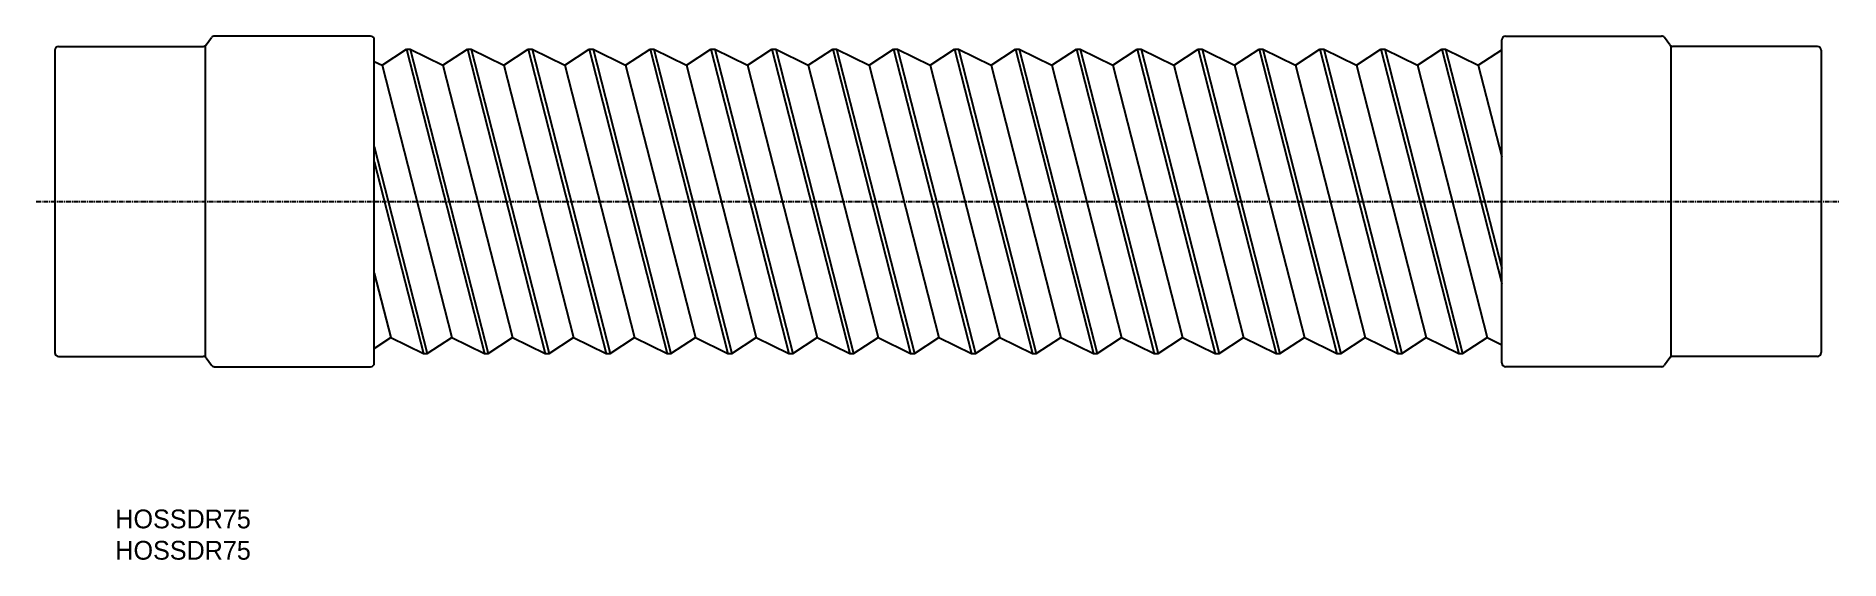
# Model space of a CAD drawing. Extents: x 87 to 567, y 113 to 252.
import ezdxf

# ---------------------------------------------------------------- set-up
doc = ezdxf.new("R2010")
doc.units = 0
doc.linetypes.add('CENTER', pattern=[2, 1.25, -0.25, 0.25, -0.25])
doc.layers.get('0').update_dxf_attribs({"linetype": 'CONTINUOUS'})
doc.layers.add('CENTER', color=1, linetype='CENTER')

msp = doc.modelspace()

# ---------------------------------------------------------------- linework, layer by layer
for p, q in [((132.56, 249.79), (133.96, 251.72)), ((176.26, 252.13), (134.77, 252.13)), ((177.26, 165.13), (177.26, 251.13)), ((477.26, 165.13), (477.26, 251.13)), ((477.26, 165.13), (477.26, 251.13)), ((478.26, 252.13), (519.75, 252.13)), ((521.96, 249.79), (520.56, 251.72)), ((92.26, 248.38), (92.26, 167.88)), ((93.26, 249.38), (131.75, 249.38)), ((132.26, 249.52), (132.26, 166.74)), ((177.26, 245.39), (179.31, 244.38)), ((179.31, 244.38), (185.81, 248.63)), ((185.81, 248.63), (186.84, 248.63)), ((185.81, 248.63), (206.54, 167.63)), ((186.84, 248.63), (207.57, 167.63)), ((186.84, 248.63), (195.52, 244.38)), ((195.52, 244.38), (202.02, 248.63)), ((202.02, 248.63), (222.74, 167.63)), ((202.02, 248.63), (203.05, 248.63)), ((203.05, 248.63), (223.78, 167.63)), ((203.05, 248.63), (211.72, 244.38)), ((211.72, 244.38), (218.22, 248.63)), ((218.22, 248.63), (238.95, 167.63)), ((218.22, 248.63), (219.26, 248.63)), ((219.26, 248.63), (239.98, 167.63)), ((219.26, 248.63), (227.93, 244.38)), ((227.93, 244.38), (234.43, 248.63)), ((234.43, 248.63), (255.16, 167.63)), ((234.43, 248.63), (235.46, 248.63)), ((235.46, 248.63), (256.19, 167.63)), ((235.46, 248.63), (244.14, 244.38)), ((244.14, 244.38), (250.63, 248.63)), ((250.63, 248.63), (271.36, 167.63)), ((250.63, 248.63), (251.67, 248.63)), ((251.67, 248.63), (272.39, 167.63)), ((251.67, 248.63), (260.34, 244.38)), ((260.34, 244.38), (266.84, 248.63)), ((266.84, 248.63), (287.57, 167.63)), ((266.84, 248.63), (267.87, 248.63)), ((267.87, 248.63), (288.6, 167.63)), ((267.87, 248.63), (276.55, 244.38)), ((276.55, 244.38), (283.05, 248.63)), ((283.05, 248.63), (303.77, 167.63)), ((283.05, 248.63), (284.08, 248.63)), ((284.08, 248.63), (304.81, 167.63)), ((284.08, 248.63), (292.75, 244.38)), ((292.75, 244.38), (299.25, 248.63)), ((299.25, 248.63), (319.98, 167.63)), ((299.25, 248.63), (300.28, 248.63)), ((300.28, 248.63), (321.01, 167.63)), ((300.28, 248.63), (308.96, 244.38)), ((308.96, 244.38), (315.46, 248.63)), ((315.46, 248.63), (336.19, 167.63)), ((315.46, 248.63), (316.49, 248.63)), ((316.49, 248.63), (337.22, 167.63)), ((316.49, 248.63), (325.17, 244.38)), ((325.17, 244.38), (331.66, 248.63)), ((331.66, 248.63), (352.39, 167.63)), ((331.66, 248.63), (332.7, 248.63)), ((332.7, 248.63), (353.42, 167.63)), ((332.7, 248.63), (341.37, 244.38)), ((341.37, 244.38), (347.87, 248.63)), ((347.87, 248.63), (368.6, 167.63)), ((347.87, 248.63), (348.9, 248.63)), ((348.9, 248.63), (369.63, 167.63)), ((348.9, 248.63), (357.58, 244.38)), ((357.58, 244.38), (364.08, 248.63)), ((364.08, 248.63), (384.8, 167.63)), ((364.08, 248.63), (365.11, 248.63)), ((365.11, 248.63), (385.84, 167.63)), ((365.11, 248.63), (373.78, 244.38)), ((373.78, 244.38), (380.28, 248.63)), ((380.28, 248.63), (401.01, 167.63)), ((380.28, 248.63), (381.31, 248.63)), ((381.31, 248.63), (402.04, 167.63)), ((381.31, 248.63), (389.99, 244.38)), ((389.99, 244.38), (396.49, 248.63)), ((396.49, 248.63), (417.21, 167.63)), ((396.49, 248.63), (397.52, 248.63)), ((397.52, 248.63), (418.25, 167.63)), ((397.52, 248.63), (406.19, 244.38)), ((406.19, 244.38), (412.69, 248.63)), ((412.69, 248.63), (433.42, 167.63)), ((412.69, 248.63), (413.73, 248.63)), ((413.73, 248.63), (434.45, 167.63)), ((413.73, 248.63), (422.4, 244.38)), ((422.4, 244.38), (428.9, 248.63)), ((428.9, 248.63), (449.63, 167.63)), ((428.9, 248.63), (429.93, 248.63)), ((429.93, 248.63), (450.66, 167.63)), ((429.93, 248.63), (438.61, 244.38)), ((438.61, 244.38), (445.11, 248.63)), ((445.11, 248.63), (465.83, 167.63)), ((445.11, 248.63), (446.14, 248.63)), ((446.14, 248.63), (466.86, 167.63)), ((446.14, 248.63), (454.81, 244.38)), ((454.81, 244.38), (461.31, 248.63)), ((461.31, 248.63), (477.26, 186.31)), ((461.31, 248.63), (462.34, 248.63)), ((462.34, 248.63), (477.26, 190.34)), ((462.34, 248.63), (471.02, 244.38)), ((471.02, 244.38), (477.26, 248.46)), ((522.26, 249.52), (522.26, 166.74)), ((561.26, 249.38), (522.77, 249.38)), ((562.26, 248.38), (562.26, 167.88)), ((179.31, 244.38), (197.86, 171.88)), ((195.52, 244.38), (214.07, 171.88)), ((211.72, 244.38), (230.28, 171.88)), ((227.93, 244.38), (246.48, 171.88)), ((244.14, 244.38), (262.69, 171.88)), ((260.34, 244.38), (278.89, 171.88)), ((276.55, 244.38), (295.1, 171.88)), ((292.75, 244.38), (311.31, 171.88)), ((308.96, 244.38), (327.51, 171.88)), ((325.17, 244.38), (343.72, 171.88)), ((341.37, 244.38), (359.92, 171.88)), ((357.58, 244.38), (376.13, 171.88)), ((373.78, 244.38), (392.33, 171.88)), ((389.99, 244.38), (408.54, 171.88)), ((406.19, 244.38), (424.75, 171.88)), ((422.4, 244.38), (440.95, 171.88)), ((438.61, 244.38), (457.16, 171.88)), ((454.81, 244.38), (473.36, 171.88)), ((471.02, 244.38), (477.26, 219.99)), ((177.26, 222.75), (191.36, 167.63)), ((177.26, 218.72), (190.33, 167.63)), ((177.26, 189.07), (181.66, 171.88)), ((177.26, 169), (181.66, 171.88)), ((181.66, 171.88), (190.33, 167.63)), ((191.36, 167.63), (197.86, 171.88)), ((197.86, 171.88), (206.54, 167.63)), ((207.57, 167.63), (214.07, 171.88)), ((214.07, 171.88), (222.74, 167.63)), ((223.78, 167.63), (230.28, 171.88)), ((230.28, 171.88), (238.95, 167.63)), ((239.98, 167.63), (246.48, 171.88)), ((246.48, 171.88), (255.16, 167.63)), ((256.19, 167.63), (262.69, 171.88)), ((262.69, 171.88), (271.36, 167.63)), ((272.39, 167.63), (278.89, 171.88)), ((278.89, 171.88), (287.57, 167.63)), ((288.6, 167.63), (295.1, 171.88)), ((295.1, 171.88), (303.77, 167.63)), ((304.81, 167.63), (311.31, 171.88)), ((311.31, 171.88), (319.98, 167.63)), ((321.01, 167.63), (327.51, 171.88)), ((327.51, 171.88), (336.19, 167.63)), ((337.22, 167.63), (343.72, 171.88)), ((343.72, 171.88), (352.39, 167.63)), ((353.42, 167.63), (359.92, 171.88)), ((359.92, 171.88), (368.6, 167.63)), ((369.63, 167.63), (376.13, 171.88)), ((376.13, 171.88), (384.8, 167.63)), ((385.84, 167.63), (392.33, 171.88)), ((392.33, 171.88), (401.01, 167.63)), ((402.04, 167.63), (408.54, 171.88)), ((408.54, 171.88), (417.21, 167.63)), ((418.25, 167.63), (424.75, 171.88)), ((424.75, 171.88), (433.42, 167.63)), ((434.45, 167.63), (440.95, 171.88)), ((440.95, 171.88), (449.63, 167.63)), ((450.66, 167.63), (457.16, 171.88)), ((457.16, 171.88), (465.83, 167.63)), ((466.86, 167.63), (473.36, 171.88)), ((473.36, 171.88), (477.26, 169.97)), ((93.26, 166.88), (131.75, 166.88)), ((132.56, 166.47), (133.96, 164.54)), ((134.77, 164.13), (176.26, 164.13)), ((190.33, 167.63), (191.36, 167.63)), ((206.54, 167.63), (207.57, 167.63)), ((222.74, 167.63), (223.78, 167.63)), ((238.95, 167.63), (239.98, 167.63)), ((255.16, 167.63), (256.19, 167.63)), ((271.36, 167.63), (272.39, 167.63)), ((287.57, 167.63), (288.6, 167.63)), ((303.77, 167.63), (304.81, 167.63)), ((319.98, 167.63), (321.01, 167.63)), ((336.19, 167.63), (337.22, 167.63)), ((352.39, 167.63), (353.42, 167.63)), ((368.6, 167.63), (369.63, 167.63)), ((384.8, 167.63), (385.84, 167.63)), ((401.01, 167.63), (402.04, 167.63)), ((417.21, 167.63), (418.25, 167.63)), ((433.42, 167.63), (434.45, 167.63)), ((449.63, 167.63), (450.66, 167.63)), ((465.83, 167.63), (466.86, 167.63)), ((519.75, 164.13), (478.26, 164.13)), ((521.96, 166.47), (520.56, 164.54)), ((561.26, 166.88), (522.77, 166.88))]:
    msp.add_line(p, q)
for centre, start, end in [((131.75, 250.38), 270, 323.9726), ((134.77, 251.13), 90, 143.9726), ((176.26, 251.13), 0, 90), ((478.26, 251.13), 90, 180), ((519.75, 251.13), 36.0274, 90), ((522.77, 250.38), 216.0274, 270), ((93.26, 248.38), 90, 180), ((561.26, 248.38), 0, 90), ((93.26, 167.88), 180, 270), ((131.75, 165.88), 36.0274, 90), ((134.77, 165.13), 216.0274, 270), ((176.26, 165.13), 270, 0), ((478.26, 165.13), 180, 270), ((519.75, 165.13), 270, 323.9726), ((522.77, 165.88), 90, 143.9726), ((561.26, 167.88), 270, 0)]:
    msp.add_arc(centre, 1, start, end)
at = {"layer": 'CENTER', "color": 1, "linetype": 'CENTER'}
msp.add_line((87.26, 208.13), (567.26, 208.13), dxfattribs=at)

# ---------------------------------------------------------------- texts
for p in [(108.36, 121.13), (108.36, 112.79)]:
    msp.add_text('HOSSDR75', height=5).set_placement(p)

doc.saveas('drawing.dxf')
